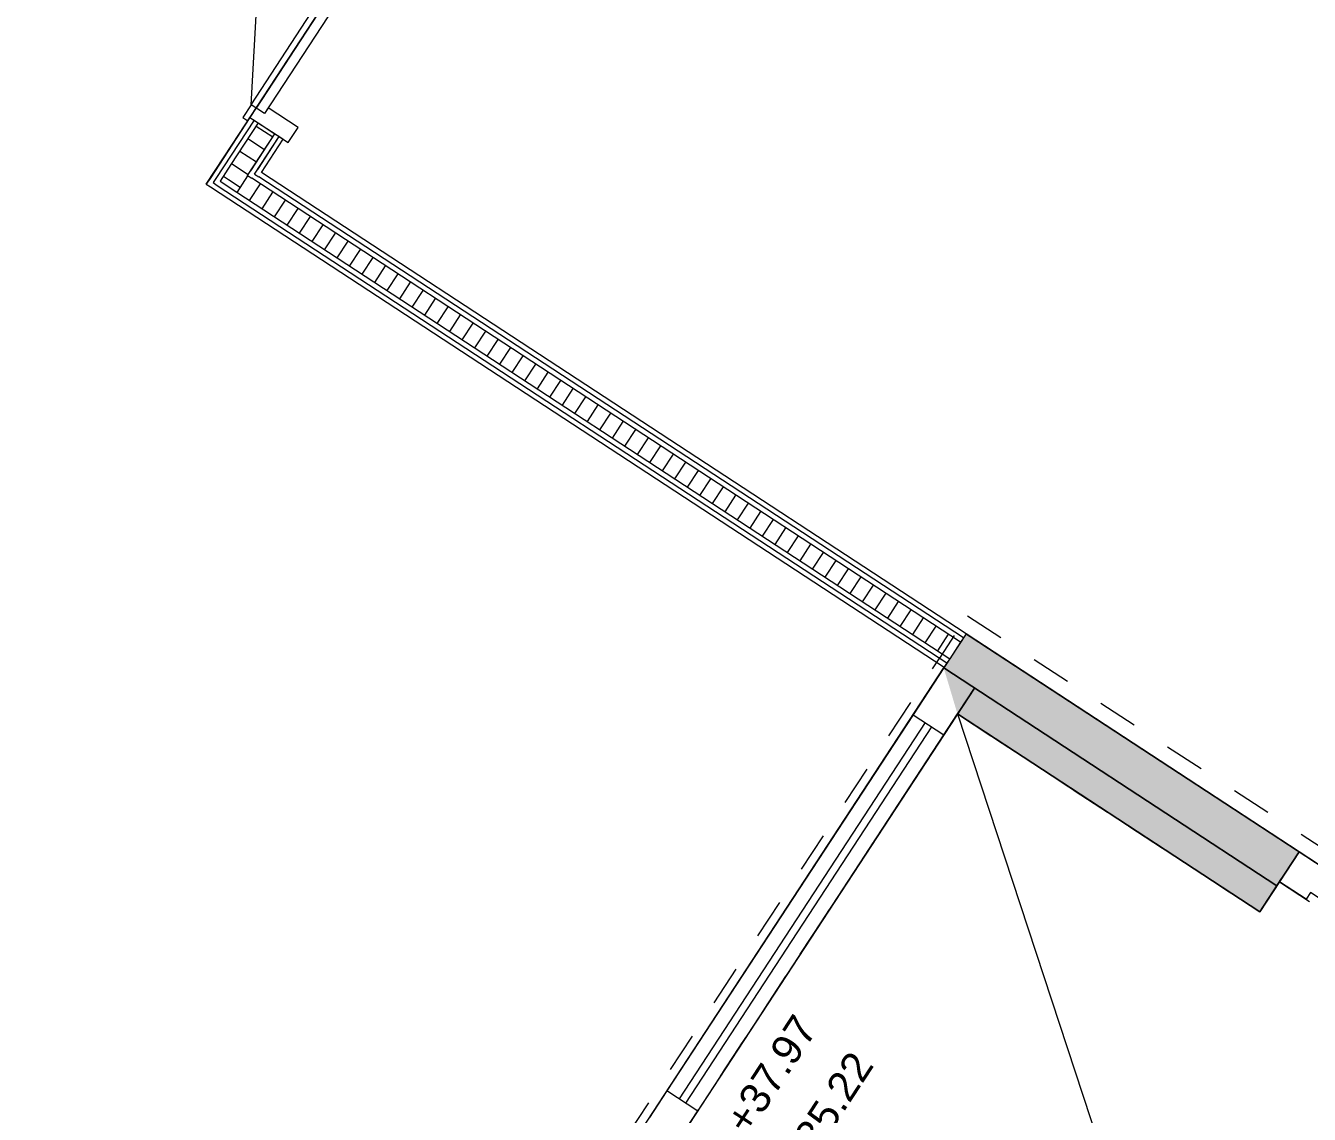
# Model space of a CAD drawing. Header units: metres. Extents: x 2696278.3 to 2696314, y 1245153.2 to 1245192.4.
# Drawn here: x 2696302.676 to 2696305.896, y 1245174.284 to 1245177.014 of the extents above; entities that cross this region are included whole.
import ezdxf

# ---------------------------------------------------------------- set-up
doc = ezdxf.new("R2010")
doc.units = ezdxf.units.M
doc.set_wipeout_variables(frame=1)
for name, pattern in [('000_hbf_Punkt 0.5mm', [0.25, 0, -0.25]), ('000_hbf_Strich 2_1mm', [0.15, 0.1, -0.05]), ('Punkt 1mm', [0.05, 0, -0.05]), ('Wipeout_Contour', [10000, 0, -10000])]:
    doc.linetypes.add(name, pattern=pattern)
for name, color, linetype in [('010 Fenster', 7, 'Continuous'), ('010 Türen', 7, 'Continuous'), ('0_C21_Aussenwandkonstruktion.3D', 7, 'Continuous'), ('0_C21_Aussenwandkonstruktion.3D Bauteilschraffuren', 7, 'Continuous'), ('0_C22_Innenwandkonstruktion.3D', 7, 'Continuous'), ('0_C22_Innenwandkonstruktion.3D Bauteilschraffuren', 7, 'Continuous'), ('0_C22_Innenwandkonstruktion.3D Schichttrennlinien', 7, 'Continuous'), ('0_C43_Balkon.3D', 7, 'Continuous'), ('0_E22_Aussenwärmedämmung.3D', 7, 'Continuous'), ('0_E31_Fenster.3D', 7, 'Continuous'), ('0_G20_Bodenbelag.3D', 7, 'Continuous'), ('1_D01_Sichtbar_1_50.V', 7, 'Continuous'), ('1_R01_Raumstempel.V Kontur', 7, 'Continuous')]:
    doc.layers.add(name, color=color, linetype=linetype)
doc.styles.add('ERSTELLTER_STIL_2', font='arial.ttf')
pattern_1 = [(146.8, (2696295.289407, 1245171.756836), (0.02053362, 0.03137866), [])]

msp = doc.modelspace()

# ---------------------------------------------------------------- hatches: boundary and pattern name
at = {"layer": '0_C21_Aussenwandkonstruktion.3D Bauteilschraffuren', "linetype": 'Continuous', "lineweight": 0, "true_color": 0xffffff}
for points in [[(2696305.8701, 1245174.943), (2696305.035, 1245175.4894), (2696304.9789, 1245175.4036), (2696305.814, 1245174.8572)], [(2696305.814, 1245174.8572), (2696304.9789, 1245175.4037), (2696305.0134, 1245175.2884), (2696305.7715, 1245174.7923)]]:
    msp.add_hatch(color=7, dxfattribs=at).paths.add_polyline_path(points)

# ---------------------------------------------------------------- linework, layer by layer
at = {"layer": '010 Fenster', "color": 7, "linetype": 'Continuous', "lineweight": 13}
for p, q in [((2696304.9789, 1245175.4037), (2696304.9022, 1245175.2865)), ((2696305.0559, 1245175.3533), (2696304.9789, 1245175.4037)), ((2696305.0559, 1245175.3533), (2696304.9789, 1245175.4037)), ((2696304.9792, 1245175.2361), (2696305.0559, 1245175.3533)), ((2696304.9022, 1245175.2865), (2696304.2848, 1245174.3431)), ((2696304.9022, 1245175.2865), (2696304.9792, 1245175.2361)), ((2696304.3618, 1245174.2927), (2696304.9792, 1245175.2361)), ((2696304.2848, 1245174.3431), (2696304.2629, 1245174.3096)), ((2696304.3618, 1245174.2927), (2696304.2848, 1245174.3431)), ((2696304.2629, 1245174.3096), (2696304.241, 1245174.2761)), ((2696304.3399, 1245174.2592), (2696304.3618, 1245174.2927))]:
    msp.add_line(p, q, dxfattribs=at)
at = {"layer": '010 Fenster', "color": 7, "linetype": 'Continuous', "lineweight": 5}
msp.add_line((2696305.0559, 1245175.3533), (2696303.0436, 1245172.2782), dxfattribs=at)
at = {"layer": '010 Fenster', "color": 253, "linetype": 'Continuous', "lineweight": 13, "true_color": 0xacacac}
for p, q in [((2696304.9323, 1245175.2668), (2696304.315, 1245174.3233)), ((2696304.3317, 1245174.3124), (2696304.9491, 1245175.2558))]:
    msp.add_line(p, q, dxfattribs=at)
at = {"layer": '010 Türen', "color": 7, "linetype": 'Continuous', "lineweight": 13}
for p, q in [((2696303.2416, 1245176.8159), (2696303.291, 1245177.6986)), ((2696303.2416, 1245176.8159), (2696303.7257, 1245177.5556)), ((2696303.7591, 1245177.5337), (2696303.2751, 1245176.794)), ((2696303.2844, 1245176.8083), (2696303.2751, 1245176.794)), ((2696305.8701, 1245174.943), (2696305.8208, 1245174.8677)), ((2696305.8208, 1245174.8677), (2696305.8701, 1245174.943)), ((2696305.8208, 1245174.8677), (2696305.8701, 1245174.943)), ((2696305.9454, 1245174.8937), (2696305.8701, 1245174.943)), ((2696305.8208, 1245174.8677), (2696305.8961, 1245174.8184))]:
    msp.add_line(p, q, dxfattribs=at)
at = {"layer": '0_C21_Aussenwandkonstruktion.3D', "color": 7, "linetype": 'Continuous', "lineweight": 13, "flags": 128}
for points in [[(2696305.035, 1245175.4894), (2696304.9789, 1245175.4036)], [(2696305.8701, 1245174.943), (2696305.035, 1245175.4894)], [(2696305.814, 1245174.8572), (2696304.9789, 1245175.4037)], [(2696304.9789, 1245175.4036), (2696305.814, 1245174.8572)], [(2696305.0134, 1245175.2884), (2696305.7715, 1245174.7923)], [(2696305.814, 1245174.8572), (2696305.8701, 1245174.943)], [(2696305.814, 1245174.8572), (2696305.7715, 1245174.7923)]]:
    msp.add_lwpolyline(points, dxfattribs=at)
at = {"layer": '0_C43_Balkon.3D', "color": 253, "linetype": 'Continuous', "lineweight": 13, "true_color": 0xacacac}
msp.add_line((2696305.0132, 1245175.2885), (2696305.8955, 1245172.6079), dxfattribs=at)
at = {"layer": '0_C43_Balkon.3D', "color": 255, "linetype": 'Wipeout_Contour', "lineweight": 18, "flags": 128}
msp.add_lwpolyline([(2696303.086, 1245172.343), (2696303.8441, 1245171.8469), (2696303.7456, 1245171.6963), (2696304.6075, 1245171.1323), (2696304.6567, 1245171.2076), (2696304.9245, 1245171.0324), (2696306.9504, 1245174.1284), (2696306.6827, 1245174.3036), (2696306.732, 1245174.379), (2696305.8701, 1245174.9429), (2696305.7716, 1245174.7923), (2696305.0134, 1245175.2884)], close=True, dxfattribs=at)
at = {"layer": '0_E22_Aussenwärmedämmung.3D', "color": 255, "linetype": '000_hbf_Punkt 0.5mm', "lineweight": 0, "flags": 128}
for points in [[(2696303.086, 1245172.343), (2696305.0134, 1245175.2884)], [(2696305.0134, 1245175.2884), (2696305.7716, 1245174.7923)], [(2696305.7716, 1245174.7923), (2696305.8701, 1245174.9429)], [(2696305.8701, 1245174.9429), (2696306.732, 1245174.379)]]:
    msp.add_lwpolyline(points, dxfattribs=at)
at = {"layer": '0_E22_Aussenwärmedämmung.3D', "color": 7, "linetype": 'Punkt 1mm', "lineweight": 13, "flags": 128}
msp.add_lwpolyline([(2696307.0509, 1245174.0627), (2696305.0249, 1245170.9667), (2696303.7948, 1245171.7716), (2696303.8441, 1245171.8469), (2696303.086, 1245172.343), (2696305.0134, 1245175.2884), (2696305.7716, 1245174.7923), (2696305.8208, 1245174.8676)], close=True, dxfattribs=at)
at = {"layer": '0_E31_Fenster.3D', "color": 7, "linetype": 'Continuous', "lineweight": 13}
for p, q in [((2696305.0559, 1245175.3533), (2696304.9789, 1245175.4037)), ((2696305.8208, 1245174.8677), (2696305.8701, 1245174.943))]:
    msp.add_line(p, q, dxfattribs=at)
at = {"layer": '0_G20_Bodenbelag.3D', "color": 255, "linetype": 'Wipeout_Contour', "lineweight": 18, "flags": 128}
for points in [[(2696306.9568, 1245182.4659), (2696310.5046, 1245180.1441), (2696308.6868, 1245177.3662), (2696305.1389, 1245179.6879), (2696303.6878, 1245177.4705), (2696303.1731, 1245176.6839), (2696303.1293, 1245176.617), (2696304.9869, 1245175.4014), (2696302.9719, 1245172.3221), (2696300.9428, 1245173.6499), (2696300.8825, 1245173.5579), (2696300.3678, 1245172.7713), (2696299.4972, 1245171.4409), (2696298.9491, 1245171.7995), (2696299.305, 1245172.3434), (2696297.757, 1245173.3564), (2696298.6974, 1245174.7935), (2696299.3668, 1245174.3555), (2696302.6974, 1245179.4451), (2696301.254, 1245180.3896), (2696303.9151, 1245184.4563)], [(2696303.8168, 1245177.4758), (2696305.1678, 1245179.5494), (2696308.632, 1245177.2825), (2696306.732, 1245174.379), (2696305.8701, 1245174.943), (2696303.2678, 1245176.6459), (2696303.2979, 1245176.692), (2696303.2142, 1245176.7467), (2696303.7289, 1245177.5333)]]:
    msp.add_lwpolyline(points, close=True, dxfattribs=at)
at = {"layer": '1_R01_Raumstempel.V Kontur', "color": 21, "linetype": 'Continuous', "lineweight": 0, "true_color": 0xffa8a8, "flags": 128}
for points in [[(2696303.2388, 1245176.7843), (2696303.3215, 1245176.7302), (2696303.2668, 1245176.6465), (2696306.7316, 1245174.3792), (2696308.6316, 1245177.2828), (2696305.1678, 1245179.5494), (2696303.8372, 1245177.5161), (2696303.7535, 1245177.5709)], [(2696299.9615, 1245175.2661), (2696299.9624, 1245175.2655), (2696299.5161, 1245174.5835), (2696302.9653, 1245172.3265), (2696304.9803, 1245175.4057), (2696303.1293, 1245176.617), (2696303.195, 1245176.7174), (2696303.5998, 1245177.336), (2696302.0007, 1245178.3823)]]:
    msp.add_lwpolyline(points, close=True, dxfattribs=at)
at = {"layer": '1_R01_Raumstempel.V Kontur', "color": 143, "linetype": 'Continuous', "lineweight": 0, "true_color": 0x83b8d6, "flags": 128}
msp.add_lwpolyline([(2696303.0805, 1245172.3347), (2696303.8386, 1245171.8386), (2696303.7948, 1245171.7716), (2696303.8618, 1245171.7278), (2696303.8508, 1245171.7111), (2696304.5788, 1245171.2347), (2696304.5898, 1245171.2514), (2696304.9575, 1245171.0108), (2696306.9835, 1245174.1067), (2696306.6157, 1245174.3474), (2696306.6267, 1245174.3642), (2696305.8987, 1245174.8406), (2696305.8877, 1245174.8238), (2696305.8208, 1245174.8676), (2696305.7715, 1245174.7923), (2696305.0134, 1245175.2884)], close=True, dxfattribs=at)

# ---------------------------------------------------------------- texts
at = {"layer": '010 Fenster', "color": 7, "lineweight": 13, "char_height": 0.075, "attachment_point": 3, "rotation": 56.8, "style": 'ERSTELLTER_STIL_2'}
for s, insert in [('\\A1;{\\pqr;\\fArial|b0|i0|c0|p0;\\W1.000000;+37.97}', (2696304.6027, 1245174.5408)), ('\\A1;{\\pqr;\\fArial|b0|i0|c0|p0;\\W1.000000;+35.22}', (2696304.7432, 1245174.4489))]:
    msp.add_mtext(s, dxfattribs=dict(at, insert=insert))

# ---------------------------------------------------------------- next in the draw order: wipeouts: each hides what was drawn before it
at = {"color": 254, "linetype": 'Wipeout_Contour', "lineweight": 0, "ltscale": 27.428296}
msp.add_wipeout([(2696303.2504, 1245176.6423), (2696303.2609, 1245176.6354), (2696303.2678, 1245176.6459)], dxfattribs=at).dxf.layer = '0_C22_Innenwandkonstruktion.3D Bauteilschraffuren'
at = {"color": 254, "linetype": 'Wipeout_Contour', "lineweight": 0, "ltscale": 27.080734}
msp.add_wipeout([(2696303.1293, 1245176.617), (2696303.1398, 1245176.6101), (2696303.1466, 1245176.6206)], dxfattribs=at).dxf.layer = '0_C22_Innenwandkonstruktion.3D Bauteilschraffuren'

# ---------------------------------------------------------------- next in the draw order: wipeouts: each hides what was drawn before it
at = {"color": 254, "linetype": 'Wipeout_Contour', "lineweight": 0, "ltscale": 27.378607}
msp.add_wipeout([(2696303.2331, 1245176.6386), (2696303.2436, 1245176.6318), (2696303.2504, 1245176.6423)], dxfattribs=at).dxf.layer = '0_C22_Innenwandkonstruktion.3D Bauteilschraffuren'
at = {"color": 254, "linetype": 'Wipeout_Contour', "lineweight": 0, "ltscale": 27.130348}
msp.add_wipeout([(2696303.1466, 1245176.6206), (2696303.1571, 1245176.6137), (2696303.1639, 1245176.6242)], dxfattribs=at).dxf.layer = '0_C22_Innenwandkonstruktion.3D Bauteilschraffuren'

# ---------------------------------------------------------------- next in the draw order: wipeouts: each hides what was drawn before it
at = {"color": 254, "linetype": 'Wipeout_Contour', "lineweight": 0, "ltscale": 28.765073}
msp.add_wipeout([(2696303.2573, 1245176.6527), (2696303.2504, 1245176.6423), (2696303.2678, 1245176.6459)], dxfattribs=at).dxf.layer = '0_C22_Innenwandkonstruktion.3D Bauteilschraffuren'
at = {"color": 254, "linetype": 'Wipeout_Contour', "lineweight": 0, "ltscale": 28.415391}
msp.add_wipeout([(2696303.1362, 1245176.6274), (2696303.1293, 1245176.617), (2696303.1466, 1245176.6206)], dxfattribs=at).dxf.layer = '0_C22_Innenwandkonstruktion.3D Bauteilschraffuren'
at = {"color": 254, "linetype": 'Wipeout_Contour', "lineweight": 0, "ltscale": 27.244639}
msp.add_wipeout([(2696303.1639, 1245176.6242), (2696303.2058, 1245176.5968), (2696303.2331, 1245176.6386)], dxfattribs=at).dxf.layer = '0_C22_Innenwandkonstruktion.3D Bauteilschraffuren'

# ---------------------------------------------------------------- next in the draw order: hatches: boundary and pattern name
at = {"layer": '0_C22_Innenwandkonstruktion.3D Bauteilschraffuren', "linetype": 'Continuous', "lineweight": 0, "true_color": 0x000000}
h = msp.add_hatch(dxfattribs=at)
h.set_pattern_fill('DÄMMSTOFF__ALLGEMEIN_VER_31', color=18, angle=-33.2, style=0, pattern_type=2)
h.set_pattern_definition(pattern_1)
h.paths.add_polyline_path([(2696303.1639, 1245176.6242), (2696303.2058, 1245176.5968), (2696303.2331, 1245176.6386)])

# ---------------------------------------------------------------- next in the draw order: wipeouts: each hides what was drawn before it
at = {"color": 254, "linetype": 'Wipeout_Contour', "lineweight": 0, "ltscale": 37.647669}
msp.add_wipeout([(2696303.3225, 1245176.7295), (2696303.312, 1245176.7364), (2696303.2573, 1245176.6527), (2696303.2678, 1245176.6459)], dxfattribs=at).dxf.layer = '0_C22_Innenwandkonstruktion.3D Bauteilschraffuren'

# ---------------------------------------------------------------- next in the draw order: linework, layer by layer
at = {"layer": '010 Türen', "color": 7, "linetype": 'Continuous', "lineweight": 13}
msp.add_line((2696303.3351, 1245176.7213), (2696303.3597, 1245176.759), dxfattribs=at)

# ---------------------------------------------------------------- next in the draw order: wipeouts: each hides what was drawn before it
at = {"color": 254, "linetype": 'Wipeout_Contour', "lineweight": 0, "ltscale": 28.715085}
msp.add_wipeout([(2696303.24, 1245176.6491), (2696303.2331, 1245176.6386), (2696303.2504, 1245176.6423)], dxfattribs=at).dxf.layer = '0_C22_Innenwandkonstruktion.3D Bauteilschraffuren'

# ---------------------------------------------------------------- next in the draw order: wipeouts: each hides what was drawn before it
at = {"color": 254, "linetype": 'Wipeout_Contour', "lineweight": 0, "ltscale": 37.603392}
msp.add_wipeout([(2696303.24, 1245176.6491), (2696303.2504, 1245176.6423), (2696303.312, 1245176.7364), (2696303.3016, 1245176.7432)], dxfattribs=at).dxf.layer = '0_C22_Innenwandkonstruktion.3D Bauteilschraffuren'

# ---------------------------------------------------------------- next in the draw order: wipeouts: each hides what was drawn before it
at = {"color": 254, "linetype": 'Wipeout_Contour', "lineweight": 0, "ltscale": 37.338473}
msp.add_wipeout([(2696303.1362, 1245176.6274), (2696303.1466, 1245176.6206), (2696303.2493, 1245176.7775), (2696303.2388, 1245176.7843)], dxfattribs=at).dxf.layer = '0_C22_Innenwandkonstruktion.3D Bauteilschraffuren'

# ---------------------------------------------------------------- next in the draw order: hatches: boundary and pattern name
at = {"layer": '0_C22_Innenwandkonstruktion.3D Bauteilschraffuren', "linetype": 'Continuous', "lineweight": 0, "true_color": 0xffffff}
h = msp.add_hatch(dxfattribs=at)
h.set_pattern_fill('DÄMMSTOFF__ALLGEMEIN_VER_31', angle=-33.2, style=0, pattern_type=2)
h.set_pattern_definition([(56.8, (2696295.289407, 1245171.756836), (-0.03137866, 0.02053362), [])])
h.paths.add_polyline_path([(2696303.2751, 1245176.794), (2696303.7591, 1245177.5337), (2696303.7257, 1245177.5556), (2696303.2416, 1245176.8159)])

# ---------------------------------------------------------------- next in the draw order: linework, layer by layer
at = {"layer": '010 Türen', "color": 7, "linetype": 'Continuous', "lineweight": 13}
msp.add_line((2696303.2751, 1245176.794), (2696303.2416, 1245176.8159), dxfattribs=at)
msp.add_line((2696303.2751, 1245176.794), (2696303.2416, 1245176.8159), dxfattribs=at)

# ---------------------------------------------------------------- next in the draw order: wipeouts: each hides what was drawn before it
at = {"color": 254, "linetype": 'Wipeout_Contour', "lineweight": 0, "ltscale": 28.465312}
msp.add_wipeout([(2696303.1535, 1245176.631), (2696303.1466, 1245176.6206), (2696303.1639, 1245176.6242)], dxfattribs=at).dxf.layer = '0_C22_Innenwandkonstruktion.3D Bauteilschraffuren'

# ---------------------------------------------------------------- next in the draw order: wipeouts: each hides what was drawn before it
at = {"color": 254, "linetype": 'Wipeout_Contour', "lineweight": 0, "ltscale": 37.382537}
msp.add_wipeout([(2696303.1535, 1245176.631), (2696303.1639, 1245176.6242), (2696303.2597, 1245176.7706), (2696303.2493, 1245176.7775)], dxfattribs=at).dxf.layer = '0_C22_Innenwandkonstruktion.3D Bauteilschraffuren'

# ---------------------------------------------------------------- next in the draw order: linework, layer by layer
at = {"layer": '0_C22_Innenwandkonstruktion.3D', "color": 7, "linetype": 'Continuous', "lineweight": 13, "flags": 128}
msp.add_lwpolyline([(2696303.1293, 1245176.617), (2696303.1398, 1245176.6101)], dxfattribs=at)

# ---------------------------------------------------------------- next in the draw order: wipeouts: each hides what was drawn before it
at = {"color": 254, "linetype": 'Wipeout_Contour', "lineweight": 0, "ltscale": 28.598287}
msp.add_wipeout([(2696303.1913, 1245176.666), (2696303.1639, 1245176.6242), (2696303.2331, 1245176.6386)], dxfattribs=at).dxf.layer = '0_C22_Innenwandkonstruktion.3D Bauteilschraffuren'

# ---------------------------------------------------------------- next in the draw order: hatches: boundary and pattern name
at = {"layer": '0_C22_Innenwandkonstruktion.3D Bauteilschraffuren', "linetype": 'Continuous', "lineweight": 0, "true_color": 0x000000}
h = msp.add_hatch(dxfattribs=at)
h.set_pattern_fill('DÄMMSTOFF__ALLGEMEIN_VER_31', color=18, angle=-33.2, style=0, pattern_type=2)
h.set_pattern_definition(pattern_1)
h.paths.add_polyline_path([(2696303.1913, 1245176.666), (2696303.1639, 1245176.6242), (2696303.2331, 1245176.6386)])

# ---------------------------------------------------------------- next in the draw order: linework, layer by layer
at = {"layer": '0_C22_Innenwandkonstruktion.3D Schichttrennlinien', "color": 7, "linetype": 'Continuous', "lineweight": 5}
for p, q in [((2696303.1535, 1245176.631), (2696303.1466, 1245176.6206)), ((2696303.1466, 1245176.6206), (2696303.1571, 1245176.6137))]:
    msp.add_line(p, q, dxfattribs=at)

# ---------------------------------------------------------------- next in the draw order: wipeouts: each hides what was drawn before it
at = {"color": 254, "linetype": 'Wipeout_Contour', "lineweight": 0, "ltscale": 37.526123}
msp.add_wipeout([(2696303.1913, 1245176.666), (2696303.2331, 1245176.6386), (2696303.3016, 1245176.7432), (2696303.2597, 1245176.7706)], dxfattribs=at).dxf.layer = '0_C22_Innenwandkonstruktion.3D Bauteilschraffuren'

# ---------------------------------------------------------------- next in the draw order: hatches: boundary and pattern name
at = {"layer": '0_C22_Innenwandkonstruktion.3D Bauteilschraffuren', "linetype": 'Continuous', "lineweight": 0, "true_color": 0x000000}
h = msp.add_hatch(dxfattribs=at)
h.set_pattern_fill('DÄMMSTOFF__ALLGEMEIN_VER_31', color=18, angle=-33.2, style=0, pattern_type=2)
h.set_pattern_definition(pattern_1)
h.paths.add_polyline_path([(2696303.1913, 1245176.666), (2696303.2331, 1245176.6386), (2696303.3016, 1245176.7432), (2696303.2597, 1245176.7706)])

# ---------------------------------------------------------------- next in the draw order: linework, layer by layer
at = {"layer": '010 Türen', "color": 7, "linetype": 'Continuous', "lineweight": 13}
for p, q in [((2696303.2416, 1245176.8159), (2696303.2208, 1245176.7842)), ((2696303.3597, 1245176.759), (2696303.2844, 1245176.8083)), ((2696303.2208, 1245176.7842), (2696303.2334, 1245176.7759)), ((2696303.2334, 1245176.7759), (2696303.2388, 1245176.7843)), ((2696303.2388, 1245176.7843), (2696303.3351, 1245176.7213)), ((2696303.2388, 1245176.7843), (2696303.2493, 1245176.7775)), ((2696303.2388, 1245176.7843), (2696303.2493, 1245176.7775)), ((2696303.2493, 1245176.7775), (2696303.2597, 1245176.7706)), ((2696303.2493, 1245176.7775), (2696303.2597, 1245176.7706)), ((2696303.2597, 1245176.7706), (2696303.3016, 1245176.7432)), ((2696303.2597, 1245176.7706), (2696303.3016, 1245176.7432)), ((2696303.3016, 1245176.7432), (2696303.312, 1245176.7364)), ((2696303.3016, 1245176.7432), (2696303.312, 1245176.7364)), ((2696303.312, 1245176.7364), (2696303.3225, 1245176.7295)), ((2696303.312, 1245176.7364), (2696303.3225, 1245176.7295))]:
    msp.add_line(p, q, dxfattribs=at)
at = {"layer": '0_C22_Innenwandkonstruktion.3D', "color": 7, "linetype": 'Continuous', "lineweight": 13}
for p, q in [((2696303.2388, 1245176.7843), (2696303.2493, 1245176.7775)), ((2696303.2493, 1245176.7775), (2696303.2597, 1245176.7706)), ((2696303.2597, 1245176.7706), (2696303.3016, 1245176.7432)), ((2696303.3016, 1245176.7432), (2696303.312, 1245176.7364)), ((2696303.312, 1245176.7364), (2696303.3225, 1245176.7295))]:
    msp.add_line(p, q, dxfattribs=at)
at = {"layer": '0_C22_Innenwandkonstruktion.3D', "color": 7, "linetype": 'Continuous', "lineweight": 13, "flags": 128}
for points in [[(2696303.2388, 1245176.7843), (2696303.1293, 1245176.617)], [(2696303.2678, 1245176.6459), (2696303.3225, 1245176.7295)]]:
    msp.add_lwpolyline(points, dxfattribs=at)
at = {"layer": '0_C22_Innenwandkonstruktion.3D Schichttrennlinien', "color": 7, "linetype": 'Continuous', "lineweight": 5}
for p, q in [((2696303.2493, 1245176.7775), (2696303.1535, 1245176.631)), ((2696303.2597, 1245176.7706), (2696303.1913, 1245176.666)), ((2696303.2331, 1245176.6386), (2696303.3016, 1245176.7432)), ((2696303.2504, 1245176.6423), (2696303.312, 1245176.7364)), ((2696303.1913, 1245176.666), (2696303.1639, 1245176.6242)), ((2696303.2504, 1245176.6423), (2696303.2609, 1245176.6354)), ((2696303.1639, 1245176.6242), (2696303.2058, 1245176.5968)), ((2696303.2331, 1245176.6386), (2696303.2436, 1245176.6318))]:
    msp.add_line(p, q, dxfattribs=at)

# ---------------------------------------------------------------- next in the draw order: wipeouts: each hides what was drawn before it
at = {"color": 254, "linetype": 'Wipeout_Contour', "lineweight": 0, "ltscale": 39.522124}
msp.add_wipeout([(2696303.2609, 1245176.6354), (2696305.0282, 1245175.479), (2696305.035, 1245175.4894), (2696303.2678, 1245176.6459)], dxfattribs=at).dxf.layer = '0_C22_Innenwandkonstruktion.3D Bauteilschraffuren'

# ---------------------------------------------------------------- next in the draw order: wipeouts: each hides what was drawn before it
at = {"color": 254, "linetype": 'Wipeout_Contour', "lineweight": 0, "ltscale": 39.467976}
msp.add_wipeout([(2696303.2436, 1245176.6318), (2696305.0213, 1245175.4685), (2696305.0282, 1245175.479), (2696303.2504, 1245176.6423)], dxfattribs=at).dxf.layer = '0_C22_Innenwandkonstruktion.3D Bauteilschraffuren'

# ---------------------------------------------------------------- next in the draw order: wipeouts: each hides what was drawn before it
at = {"color": 254, "linetype": 'Wipeout_Contour', "lineweight": 0, "ltscale": 39.143436}
msp.add_wipeout([(2696303.1398, 1245176.6101), (2696304.9803, 1245175.4057), (2696304.9871, 1245175.4162), (2696303.1466, 1245176.6206)], dxfattribs=at).dxf.layer = '0_C22_Innenwandkonstruktion.3D Bauteilschraffuren'

# ---------------------------------------------------------------- next in the draw order: wipeouts: each hides what was drawn before it
at = {"color": 254, "linetype": 'Wipeout_Contour', "lineweight": 0, "ltscale": 39.197483}
msp.add_wipeout([(2696303.1571, 1245176.6137), (2696304.9871, 1245175.4162), (2696304.994, 1245175.4267), (2696303.1639, 1245176.6242)], dxfattribs=at).dxf.layer = '0_C22_Innenwandkonstruktion.3D Bauteilschraffuren'

# ---------------------------------------------------------------- next in the draw order: linework, layer by layer
at = {"layer": '0_C22_Innenwandkonstruktion.3D Schichttrennlinien', "color": 7, "linetype": 'Continuous', "lineweight": 5}
msp.add_line((2696303.1466, 1245176.6206), (2696303.1571, 1245176.6137), dxfattribs=at)

# ---------------------------------------------------------------- next in the draw order: wipeouts: each hides what was drawn before it
at = {"color": 254, "linetype": 'Wipeout_Contour', "lineweight": 0, "ltscale": 39.347668}
msp.add_wipeout([(2696303.2058, 1245176.5968), (2696304.994, 1245175.4267), (2696305.0213, 1245175.4685), (2696303.2331, 1245176.6386)], dxfattribs=at).dxf.layer = '0_C22_Innenwandkonstruktion.3D Bauteilschraffuren'

# ---------------------------------------------------------------- next in the draw order: hatches: boundary and pattern name
at = {"layer": '0_C22_Innenwandkonstruktion.3D Bauteilschraffuren', "linetype": 'Continuous', "lineweight": 0, "true_color": 0x000000}
h = msp.add_hatch(dxfattribs=at)
h.set_pattern_fill('DÄMMSTOFF__ALLGEMEIN_VER_31', color=18, angle=-33.2, style=0, pattern_type=2)
h.set_pattern_definition([(236.80048, (2696295.289407, 1245171.756836), (0.03137883, -0.02053336), [])])
h.paths.add_polyline_path([(2696303.2058, 1245176.5968), (2696304.994, 1245175.4267), (2696305.0213, 1245175.4685), (2696303.2331, 1245176.6386)])

# ---------------------------------------------------------------- next in the draw order: linework, layer by layer
at = {"layer": '0_C22_Innenwandkonstruktion.3D', "color": 7, "linetype": 'Continuous', "lineweight": 13, "flags": 128}
for points in [[(2696305.035, 1245175.4894), (2696303.2678, 1245176.6459)], [(2696303.1398, 1245176.6101), (2696304.9803, 1245175.4057)], [(2696305.035, 1245175.4894), (2696305.0282, 1245175.479)], [(2696305.0213, 1245175.4685), (2696304.994, 1245175.4267)], [(2696305.0282, 1245175.479), (2696305.0213, 1245175.4685)], [(2696304.994, 1245175.4267), (2696304.9871, 1245175.4162)], [(2696304.9871, 1245175.4162), (2696304.9803, 1245175.4057)]]:
    msp.add_lwpolyline(points, dxfattribs=at)
at = {"layer": '0_C22_Innenwandkonstruktion.3D Schichttrennlinien', "color": 7, "linetype": 'Continuous', "lineweight": 5}
for p, q in [((2696303.2504, 1245176.6423), (2696303.2609, 1245176.6354)), ((2696303.1571, 1245176.6137), (2696304.9871, 1245175.4162)), ((2696303.1639, 1245176.6242), (2696303.2058, 1245176.5968)), ((2696303.2331, 1245176.6386), (2696303.2436, 1245176.6318)), ((2696305.0213, 1245175.4685), (2696303.2436, 1245176.6318)), ((2696305.0282, 1245175.479), (2696303.2609, 1245176.6354)), ((2696303.2058, 1245176.5968), (2696304.994, 1245175.4267))]:
    msp.add_line(p, q, dxfattribs=at)
at = {"layer": '1_D01_Sichtbar_1_50.V', "color": 7, "linetype": '000_hbf_Strich 2_1mm', "lineweight": 13}
msp.add_lwpolyline([(2696304.7361, 1245171.0003), (2696302.8702, 1245172.2214), (2696305.0384, 1245175.5348), (2696306.8794, 1245174.3303), (2696306.6001, 1245173.9036), (2696306.7424, 1245173.8105), (2696305.1325, 1245171.3504), (2696305.0154, 1245171.427)], close=True, dxfattribs=at)

doc.saveas('drawing.dxf')
